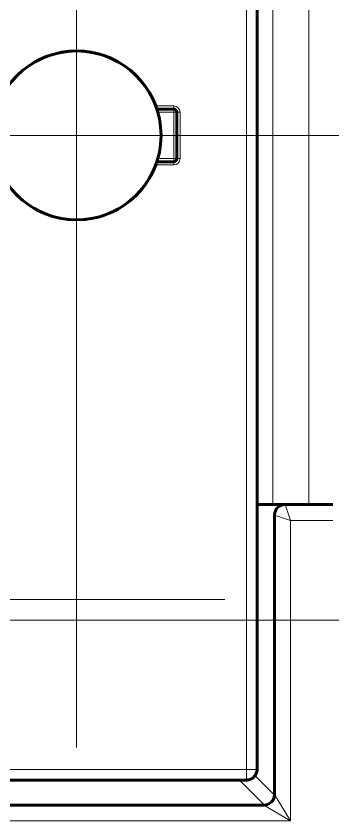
# Model space of a CAD drawing. Header units: millimetres. Extents: x 0 to 594, y 0 to 420.
# Drawn here: x 462.262 to 463.463, y 87.602 to 90.651 of the extents above; entities that cross this region are included whole.
import ezdxf

# ---------------------------------------------------------------- set-up
doc = ezdxf.new("R2010")
doc.units = ezdxf.units.MM
for name, pattern in [('K5LT_AXLED', [19.5, 15, -1.5, 1.5, -1.5]), ('K5LT_BASIC', [0]), ('K5LT_THIN', [0])]:
    doc.linetypes.add(name, pattern=pattern)
doc.layers.add('Системный слой', color=7, linetype='Continuous')

# ---------------------------------------------------------------- blocks, each defined once
blk = doc.blocks.new('U566')
at = {"layer": 'Системный слой', "color": 30, "linetype": 'K5LT_AXLED', "lineweight": 18, "true_color": 0xff8000}
for q in [(462.4914, 92.5192), (460.1714, 90.1992), (462.4914, 87.8792), (464.8114, 90.1992)]:
    blk.add_line((462.4914, 90.1992), q, dxfattribs=at)
blk = doc.blocks.new('U567')
at = {"layer": 'Системный слой', "color": 30, "linetype": 'K5LT_AXLED', "lineweight": 18, "true_color": 0xff8000}
blk.add_line((460.7326, 88.4404), (463.0526, 88.4404), dxfattribs=at)
blk = doc.blocks.new('U638')
at = {"layer": 'Системный слой', "color": 30, "linetype": 'K5LT_AXLED', "lineweight": 18, "true_color": 0xff8000}
blk.add_line((463.8626, 88.3624), (461.6026, 88.3624), dxfattribs=at)
blk = doc.blocks.new('U639')
at = {"layer": 'Системный слой', "color": 30, "linetype": 'K5LT_AXLED', "lineweight": 18, "true_color": 0xff8000}
blk.add_line((464.8626, 88.3624), (462.6026, 88.3624), dxfattribs=at)
blk = doc.blocks.new('U643')
at = {"layer": 'Системный слой', "color": 30, "linetype": 'K5LT_AXLED', "lineweight": 18, "true_color": 0xff8000}
blk.add_line((463.8626, 88.3624), (461.6506, 88.3624), dxfattribs=at)
blk = doc.blocks.new('U644')
at = {"layer": 'Системный слой', "color": 30, "linetype": 'K5LT_AXLED', "lineweight": 18, "true_color": 0xff8000}
blk.add_line((464.8626, 88.3624), (462.6506, 88.3624), dxfattribs=at)
blk = doc.blocks.new('U642')
at = {"layer": 'Системный слой'}
for name in ['U643', 'U644']:
    blk.add_blockref(name, (0, 0), dxfattribs=at)
blk = doc.blocks.new('U637')
at = {"layer": 'Системный слой'}
for name in ['U642', 'U638', 'U639']:
    blk.add_blockref(name, (0, 0), dxfattribs=at)

msp = doc.modelspace()

# ---------------------------------------------------------------- linework, layer by layer
at = {"layer": 'Системный слой', "color": 7, "linetype": 'K5LT_THIN', "lineweight": 18}
for p, q in [((463.23451, 163.58987), (463.23451, 88.80038)), ((463.3715, 163.60038), (463.3715, 88.80038)), ((463.13523, 91.19918), (463.13523, 87.79655)), ((462.8594, 90.31118), (462.79116, 90.31118)), ((462.8594, 90.31118), (462.8594, 90.29918)), ((462.79906, 90.28718), (462.8594, 90.28718)), ((462.8594, 90.29918), (462.8594, 90.28718)), ((462.8594, 90.28718), (462.8714, 90.28718)), ((462.8594, 90.28718), (462.8594, 90.11118)), ((462.8834, 90.28718), (462.8714, 90.28718)), ((462.8834, 90.11118), (462.8834, 90.28718)), ((462.8594, 90.11118), (462.79906, 90.11118)), ((462.8714, 90.11118), (462.8594, 90.11118)), ((462.8594, 90.11118), (462.8594, 90.09918)), ((462.8594, 90.08718), (462.8594, 90.09918)), ((462.8834, 90.11118), (462.8714, 90.11118)), ((462.79116, 90.08718), (462.8594, 90.08718)), ((463.28133, 88.80038), (463.30133, 88.74038)), ((463.24133, 88.76038), (463.30133, 88.74038)), ((463.30133, 87.60164), (463.30133, 88.74038)), ((463.30133, 88.74038), (463.4626, 88.74038)), ((463.13523, 87.79655), (459.7326, 87.79655)), ((463.13523, 87.79655), (463.13523, 87.75655)), ((463.13523, 87.79655), (463.17523, 87.79655)), ((463.16757, 87.773), (463.24127, 87.6993)), ((463.10885, 87.75655), (463.20368, 87.66171)), ((463.24133, 87.70164), (463.30133, 87.60164)), ((463.20133, 87.66164), (463.30133, 87.60164)), ((462.1626, 87.60164), (463.30133, 87.60164))]:
    msp.add_line(p, q, dxfattribs=at)
at = {"layer": 'Системный слой', "color": 5, "linetype": 'K5LT_BASIC', "lineweight": 60, "true_color": 0x0000ff}
for p, q in [((463.17523, 91.19918), (463.17523, 87.79655)), ((462.8594, 90.29918), (462.79537, 90.29918)), ((462.8714, 90.11118), (462.8714, 90.28718)), ((462.79537, 90.09918), (462.8594, 90.09918)), ((463.17523, 88.80038), (463.23451, 88.80038)), ((463.23451, 88.80038), (463.3715, 88.80038)), ((463.28133, 88.80038), (463.2849, 88.80038)), ((463.3715, 88.80038), (463.4626, 88.80038)), ((463.24133, 87.70164), (463.24133, 88.76038)), ((463.13523, 87.75655), (459.7326, 87.75655)), ((462.1426, 87.66164), (463.20133, 87.66164))]:
    msp.add_line(p, q, dxfattribs=at)
msp.add_circle((462.4914, 90.19918), 0.32, dxfattribs=at)
for centre, radius, start, end in [((462.4914, 90.19918), 0.32, 20.48732, 339.51268), ((462.8594, 90.28718), 0.012, 0, 90), ((462.8594, 90.11118), 0.012, 270, 0), ((462.4914, 90.19918), 0.32, 339.51268, 339.7393), ((463.28133, 88.76038), 0.04, 90, 180), ((463.20133, 87.70164), 0.04, 270, 0)]:
    msp.add_arc(centre, radius, start, end, dxfattribs=at)
at = {"layer": 'Системный слой', "color": 7, "linetype": 'K5LT_THIN', "lineweight": 18}
for centre, start, end in [((462.8594, 90.28718), 0, 90), ((462.8594, 90.11118), 270, 0)]:
    msp.add_arc(centre, 0.024, start, end, dxfattribs=at)
at = {"layer": 'Системный слой', "color": 5, "linetype": 'K5LT_BASIC', "lineweight": 60, "true_color": 0x0000ff}
msp.add_open_spline([(463.13523, 87.75655), (463.13524, 87.75655), (463.13526, 87.75655), (463.13543, 87.75655), (463.13559, 87.75655), (463.13592, 87.75655), (463.1361, 87.75655), (463.13662, 87.75657), (463.13696, 87.75658), (463.13801, 87.75664), (463.13871, 87.75669), (463.14079, 87.75691), (463.14216, 87.75713), (463.14625, 87.75799), (463.14891, 87.75885), (463.15391, 87.76107), (463.15624, 87.7624), (463.16113, 87.76588), (463.1636, 87.76815), (463.16845, 87.77387), (463.17066, 87.7775), (463.1732, 87.78372), (463.17394, 87.78614), (463.17497, 87.79123), (463.17523, 87.7939), (463.17523, 87.79655)], degree=3, knots=[0.0001104, 0.0001104, 0.0001104, 0.0001104, 0.0077778, 0.0077778, 0.1162225, 0.1162225, 0.2325554, 0.2325554, 0.4652213, 0.4652213, 0.9305529, 0.9305529, 1.8612162, 1.8612162, 3.7224324, 3.7224324, 5.5120584, 5.5120584, 7.7328565, 7.7328565, 10.5328565, 10.5328565, 12.2227124, 12.2227124, 13.9998893, 13.9998893, 13.9998893, 13.9998893], dxfattribs=at)

# ---------------------------------------------------------------- block references
at = {"layer": 'Системный слой'}
for name in ['U637', 'U566', 'U567']:
    msp.add_blockref(name, (0, 0), dxfattribs=at)

doc.saveas('drawing.dxf')
